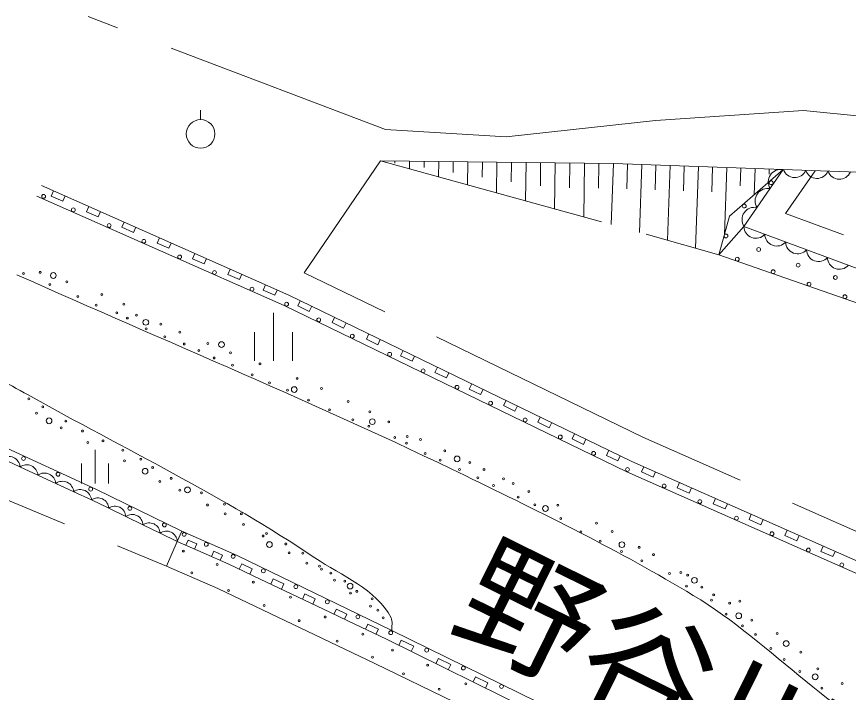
# Model space of a CAD drawing. Units: millimetres, scale not verified. Extents: x 40000 to 680000, y 20000 to 380000.
# Drawn here: x 419830 to 441573, y 319104 to 336775 of the extents above; entities that cross this region are included whole.
import ezdxf
from ezdxf.enums import TextEntityAlignment as Align

# ---------------------------------------------------------------- set-up
doc = ezdxf.new("R2010")
doc.units = ezdxf.units.MM
doc.header["$LTSCALE"] = 1000
doc.linetypes.add('DASHED', pattern=[7.5, 6, -1.5])
doc.layers.add('M-BGD', color=7, linetype='Continuous', lineweight=13)
doc.layers.add('M-BGD-EXST', color=7, linetype='Continuous', lineweight=13)
doc.layers.add('M-BMK-HTXT', color=7, linetype='Continuous')
doc.styles.add('ＭＳ ゴシック', font='')
doc.styles.get('ＭＳ ゴシック').set_extended_font_data('MS Gothic')

msp = doc.modelspace()

# ---------------------------------------------------------------- linework, layer by layer
at = {"layer": 'M-BGD', "linetype": 'DASHED'}
for p, q in [((429476, 333825), (421699, 336775)), ((436532, 334060), (440401, 334322)), ((440401, 334322), (444186, 333949)), ((436532, 334060), (432628, 333631)), ((429476, 333825), (432628, 333631)), ((429339, 333002), (427346, 330074)), ((429339, 333002), (436284, 331084)), ((439932, 331629), (440705, 332745)), ((448476, 328460), (439932, 331629)), ((438183, 330549), (436284, 331084)), ((436203, 325780), (427346, 330074)), ((408617, 328693), (423748, 322406)), ((445599, 321619), (436203, 325780))]:
    msp.add_line(p, q, dxfattribs=at)
at = {"layer": 'M-BGD'}
for p, q in [((435433, 332931), (429339, 333002)), ((429720, 332998), (429719, 332943)), ((430101, 332993), (430098, 332792)), ((430482, 332989), (430480, 332829)), ((430863, 332984), (430858, 332583)), ((431243, 332980), (431240, 332703)), ((431624, 332976), (431617, 332373)), ((432005, 332971), (432000, 332580)), ((432386, 332967), (432377, 332163)), ((432767, 332962), (432761, 332454)), ((433148, 332958), (433136, 331954)), ((433528, 332954), (433521, 332349)), ((433909, 332949), (433895, 331744)), ((434290, 332945), (434283, 332295)), ((434671, 332940), (434655, 331534)), ((435052, 332936), (435044, 332286)), ((435433, 332931), (435376, 331335)), ((435433, 332931), (439873, 332774)), ((435803, 332918), (435780, 332269)), ((436173, 332905), (436110, 331133)), ((436543, 332892), (436520, 332243)), ((436913, 332879), (436844, 330927)), ((437283, 332866), (437260, 332216)), ((437653, 332853), (437577, 330720)), ((438023, 332840), (438000, 332190)), ((438393, 332827), (438331, 331073)), ((439873, 332774), (438467, 331556)), ((438763, 332813), (438747, 332347)), ((439873, 332774), (438843, 331287)), ((439133, 332800), (439109, 332112)), ((439503, 332787), (439499, 332658)), ((439873, 332774), (445712, 332568)), ((420482, 332358), (426948, 329489)), ((420361, 332083), (426821, 329217)), ((420729, 332084), (420790, 332221)), ((421037, 331947), (420729, 332084)), ((421098, 332085), (421037, 331947)), ((421653, 331674), (421714, 331811)), ((421961, 331538), (421653, 331674)), ((422022, 331675), (421961, 331538)), ((422577, 331265), (422637, 331402)), ((438183, 330549), (438467, 331556)), ((422884, 331128), (422577, 331265)), ((422945, 331265), (422884, 331128)), ((438843, 331287), (438183, 330549)), ((438843, 331287), (448124, 327843)), ((423500, 330855), (423561, 330992)), ((423808, 330718), (423500, 330855)), ((423869, 330855), (423808, 330718)), ((424424, 330445), (424485, 330582)), ((438183, 330549), (447564, 327272)), ((424732, 330308), (424424, 330445)), ((424793, 330446), (424732, 330308)), ((425348, 330035), (425408, 330172)), ((425655, 329899), (425348, 330035)), ((425716, 330036), (425655, 329899)), ((426271, 329626), (426332, 329763)), ((426579, 329489), (426271, 329626)), ((426640, 329626), (426579, 329489)), ((426948, 329489), (435909, 325145)), ((435783, 324873), (426821, 329217)), ((427181, 329210), (427246, 329345)), ((427480, 329065), (427181, 329210)), ((427545, 329200), (427480, 329065)), ((428077, 328775), (428143, 328910)), ((428376, 328630), (428077, 328775)), ((428441, 328765), (428376, 328630)), ((428973, 328341), (429039, 328476)), ((429272, 328196), (428973, 328341)), ((429337, 328331), (429272, 328196)), ((429869, 327906), (429935, 328041)), ((430168, 327761), (429869, 327906)), ((430234, 327896), (430168, 327761)), ((430765, 327472), (430831, 327607)), ((431064, 327327), (430765, 327472)), ((431130, 327462), (431064, 327327)), ((431662, 327037), (431727, 327172)), ((431960, 326892), (431662, 327037)), ((432026, 327027), (431960, 326892)), ((432558, 326603), (432623, 326738)), ((432856, 326458), (432558, 326603)), ((432922, 326593), (432856, 326458)), ((421918, 324407), (417705, 326357)), ((433454, 326168), (433519, 326303)), ((433753, 326024), (433454, 326168)), ((433818, 326159), (433753, 326024)), ((434350, 325734), (434415, 325869)), ((434649, 325589), (434350, 325734)), ((434714, 325724), (434649, 325589)), ((435246, 325299), (435312, 325434)), ((435545, 325155), (435246, 325299)), ((435610, 325290), (435545, 325155)), ((419918, 325002), (419450, 325219)), ((435909, 325145), (445291, 320990)), ((420386, 324786), (419918, 325002)), ((435783, 324873), (445156, 320722)), ((436161, 324869), (436222, 325006)), ((436474, 324731), (436161, 324869)), ((436534, 324868), (436474, 324731)), ((420854, 324569), (420386, 324786)), ((421322, 324352), (420854, 324569)), ((424148, 323323), (421918, 324407)), ((437099, 324454), (437160, 324591)), ((437412, 324315), (437099, 324454)), ((437473, 324452), (437412, 324315)), ((421789, 324136), (421322, 324352)), ((422237, 323918), (421789, 324136)), ((438037, 324038), (438098, 324175)), ((438350, 323900), (438037, 324038)), ((438411, 324037), (438350, 323900)), ((422685, 323701), (422237, 323918)), ((438976, 323623), (439036, 323760)), ((423132, 323483), (422685, 323701)), ((439288, 323484), (438976, 323623)), ((439349, 323621), (439288, 323484)), ((423580, 323266), (423132, 323483)), ((424028, 323048), (424148, 323323)), ((425591, 322679), (424148, 323323)), ((439914, 323207), (439975, 323344)), ((424028, 323048), (423580, 323266)), ((440227, 323069), (439914, 323207)), ((440287, 323206), (440227, 323069)), ((423748, 322406), (424028, 323048)), ((424028, 323048), (424702, 322754)), ((424312, 323087), (424253, 322950)), ((424537, 322989), (424312, 323087)), ((424477, 322852), (424537, 322989)), ((440852, 322792), (440913, 322929)), ((424702, 322754), (425376, 322460)), ((424987, 322793), (424927, 322656)), ((425212, 322695), (424987, 322793)), ((425152, 322558), (425212, 322695)), ((425591, 322679), (429636, 320718)), ((441165, 322653), (440852, 322792)), ((441226, 322790), (441165, 322653)), ((425376, 322460), (426200, 322067)), ((425716, 322464), (425651, 322329)), ((425990, 322333), (425716, 322464)), ((423748, 322406), (425086, 321823)), ((425926, 322198), (425990, 322333)), ((426200, 322067), (427024, 321673)), ((426540, 322071), (426475, 321935)), ((426814, 321940), (426540, 322071)), ((425086, 321823), (429195, 319861)), ((426750, 321804), (426814, 321940)), ((427024, 321673), (427848, 321280)), ((427364, 321677), (427299, 321542)), ((427638, 321546), (427364, 321677)), ((427574, 321411), (427638, 321546)), ((427848, 321280), (428672, 320886)), ((428188, 321284), (428123, 321149)), ((428462, 321153), (428188, 321284)), ((428398, 321017), (428462, 321153)), ((428672, 320886), (429496, 320493)), ((429012, 320891), (428947, 320755)), ((429286, 320759), (429012, 320891)), ((429222, 320624), (429286, 320759)), ((429636, 320718), (442686, 314343)), ((429496, 320493), (433380, 318579)), ((429886, 320468), (429820, 320333)), ((430210, 320308), (429886, 320468)), ((430144, 320174), (430210, 320308)), ((431274, 318851), (429195, 319861)), ((430857, 319989), (430791, 319855)), ((431181, 319830), (430857, 319989)), ((431114, 319695), (431181, 319830)), ((431828, 319511), (431762, 319376)), ((432151, 319352), (431828, 319511)), ((432085, 319217), (432151, 319352))]:
    msp.add_line(p, q, dxfattribs=at)
for centre, radius in [((439555, 332432), 50), ((420535, 332074), 50), ((438851, 331822), 50), ((421312, 331723), 50), ((422250, 331311), 50), ((423157, 330900), 50), ((438373, 331039), 50), ((439228, 330685), 50), ((424091, 330490), 50), ((438669, 330433), 50), ((440261, 330277), 50), ((420006, 330056), 25), ((420443, 330088), 25), ((420789, 330005), 75), ((425004, 330085), 50), ((439607, 330105), 50), ((421142, 329838), 25), ((441234, 329953), 50), ((420697, 329766), 25), ((425983, 329647), 50), ((440545, 329777), 50), ((421432, 329453), 25), ((422056, 329505), 25), ((441483, 329450), 50), ((421912, 329231), 25), ((422635, 329257), 25), ((426888, 329254), 50), ((422446, 329028), 25), ((422960, 328967), 25), ((422724, 328893), 25), ((423208, 328781), 75), ((423600, 328733), 25), ((427728, 328844), 50), ((423218, 328608), 25), ((424098, 328525), 25), ((423707, 328404), 25), ((428604, 328419), 50), ((424213, 328214), 25), ((424829, 328226), 25), ((425185, 328198), 75), ((424595, 328040), 25), ((425421, 327983), 25), ((429582, 327944), 50), ((424990, 327848), 25), ((425474, 327658), 25), ((426192, 327697), 25), ((430456, 327511), 50), ((425986, 327409), 25), ((427160, 327316), 25), ((426439, 327201), 25), ((426909, 327005), 25), ((427088, 327023), 75), ((427797, 327051), 25), ((431344, 327083), 50), ((420152, 326781), 25), ((420511, 326569), 25), ((427461, 326749), 25), ((428497, 326712), 25), ((432221, 326666), 50), ((420350, 326404), 25), ((428013, 326492), 25), ((429063, 326437), 25), ((420678, 326205), 75), ((421118, 326200), 25), ((428619, 326231), 25), ((429129, 326183), 75), ((429556, 326175), 25), ((433125, 326227), 50), ((420994, 326022), 25), ((421552, 325939), 25), ((429036, 326062), 25), ((429713, 325767), 25), ((430038, 325797), 25), ((430387, 325717), 25), ((434042, 325782), 50), ((421694, 325639), 25), ((422088, 325679), 25), ((430018, 325619), 25), ((422607, 325439), 25), ((430508, 325348), 25), ((431020, 325421), 25), ((431343, 325209), 75), ((434913, 325353), 50), ((420009, 325220), 50), ((422653, 325161), 25), ((423077, 325199), 25), ((430902, 325178), 25), ((431680, 325112), 25), ((420912, 324808), 50), ((423189, 324886), 75), ((423386, 324986), 25), ((431405, 324934), 25), ((432048, 324933), 25), ((435801, 324931), 50), ((423571, 324622), 25), ((423871, 324701), 25), ((431885, 324712), 25), ((432559, 324685), 25), ((421765, 324418), 50), ((424096, 324392), 25), ((424296, 324399), 75), ((432298, 324512), 25), ((432811, 324563), 25), ((436756, 324502), 50), ((424659, 324319), 25), ((432940, 324212), 25), ((433219, 324353), 25), ((424818, 324004), 25), ((425265, 324025), 25), ((433375, 324012), 25), ((433652, 323913), 75), ((433977, 323996), 25), ((437690, 324092), 50), ((422788, 323916), 50), ((425280, 323774), 25), ((425704, 323774), 25), ((434053, 323649), 25), ((434991, 323526), 25), ((438650, 323658), 50), ((423692, 323483), 50), ((425758, 323498), 25), ((434583, 323303), 25), ((435396, 323308), 25), ((424208, 323235), 50), ((426271, 323193), 25), ((426363, 323255), 25), ((439575, 323252), 50), ((424787, 322975), 50), ((426439, 322969), 75), ((426868, 322984), 25), ((435086, 323059), 25), ((435653, 322967), 75), ((436105, 322897), 25), ((424188, 322800), 25), ((425491, 322660), 50), ((426951, 322757), 25), ((427313, 322744), 25), ((435643, 322789), 25), ((436478, 322705), 25), ((440528, 322825), 50), ((425074, 322446), 25), ((427416, 322481), 25), ((436177, 322541), 25), ((441404, 322440), 50), ((424409, 322228), 25), ((426279, 322284), 50), ((427749, 322407), 25), ((427802, 322325), 25), ((428047, 322225), 25), ((436894, 322215), 25), ((437193, 322236), 25), ((428137, 322038), 25), ((428406, 322014), 25), ((437372, 322171), 25), ((437548, 322034), 75), ((426018, 321988), 25), ((427129, 321868), 50), ((428548, 321883), 75), ((437344, 321885), 25), ((437742, 321859), 25), ((425372, 321770), 25), ((426991, 321591), 25), ((428560, 321702), 25), ((428725, 321746), 25), ((438052, 321653), 25), ((426300, 321377), 25), ((427952, 321472), 50), ((429081, 321361), 25), ((429122, 321548), 25), ((437996, 321514), 25), ((438470, 321439), 25), ((438737, 321487), 25), ((429273, 321256), 25), ((438375, 321152), 25), ((438706, 321108), 75), ((427216, 320979), 25), ((427898, 321075), 25), ((428751, 321081), 50), ((429411, 321052), 25), ((439051, 320991), 25), ((429610, 320664), 50), ((438802, 320845), 25), ((428883, 320625), 25), ((439149, 320621), 25), ((439715, 320646), 25), ((428207, 320442), 25), ((439546, 320251), 25), ((439947, 320380), 75), ((429659, 320211), 25), ((430549, 320206), 50), ((440332, 320158), 25), ((429131, 320022), 25), ((439893, 319961), 25), ((430575, 319814), 25), ((431509, 319740), 50), ((440307, 319649), 25), ((440775, 319721), 25), ((429945, 319589), 25), ((440705, 319510), 75), ((430876, 319184), 25), ((431573, 319329), 25), ((432506, 319259), 50), ((440883, 319214), 25), ((441408, 319336), 25)]:
    msp.add_circle(centre, radius, dxfattribs=at)
for centre, radius, start, end in [((439806, 332454), 327, 78.1898, 212.4023), ((440169, 332877), 313, 199.1871, 336.7738), ((440753, 332857), 313, 199.1858, 336.7738), ((441337, 332836), 313, 199.1871, 336.7738), ((439463, 331958), 327, 78.1911, 212.401), ((439120, 331462), 327, 78.1908, 212.4022), ((439155, 331290), 312, 180.6704, 318.62), ((439701, 331088), 312, 180.6707, 318.6196), ((440247, 330885), 312, 180.6717, 318.6187), ((440793, 330683), 312, 180.6719, 318.6194), ((441339, 330480), 312, 180.6708, 318.6194), ((419623, 324978), 296, 4.7592, 125.5516), ((420091, 324761), 296, 4.7599, 125.5497), ((420558, 324544), 296, 4.7592, 125.5516), ((421026, 324328), 296, 4.7599, 125.5497), ((421494, 324111), 296, 4.7597, 125.5511), ((421956, 323909), 281, 1.924, 126.2396), ((422403, 323691), 281, 1.924, 126.2396), ((422851, 323474), 282, 1.9245, 126.2391), ((423299, 323256), 281, 1.924, 126.2396), ((423746, 323039), 281, 1.9254, 126.2393)]:
    msp.add_arc(centre, radius, start, end, dxfattribs=at)
for points, knots in [([(454937, 315814), (454836, 315794), (454737, 315751), (454633, 315753), (452906, 315786), (451303, 316703), (449598, 316980), (447605, 317304), (445462, 316803), (443560, 317482), (441257, 318304), (439611, 320377), (437518, 321641), (435596, 322802), (433573, 323792), (431553, 324773), (427703, 326645), (423740, 328276), (419834, 330027)], [0, 0, 0, 0, 1, 1, 1, 2, 2, 2, 3, 3, 3, 4, 4, 4, 5, 5, 5, 6, 6, 6, 6]), ([(418487, 327779), (419034, 327480), (419584, 327186), (420128, 326882), (422639, 325483), (425241, 324227), (427627, 322624), (428328, 322152), (429229, 321806), (429618, 321056), (429670, 320956), (429630, 320831), (429636, 320718)], [0, 0, 0, 0, 1, 1, 1, 2, 2, 2, 3, 3, 3, 4, 4, 4, 4])]:
    msp.add_open_spline(points, degree=3, knots=knots, dxfattribs=at)
at = {"layer": 'M-BGD-EXST'}
for p, q in [((424639, 334083), (424639, 334333)), ((426544, 329025), (426544, 327775)), ((426044, 328525), (426044, 327775)), ((427044, 328525), (427044, 327775)), ((421879, 325443), (421879, 324568)), ((421529, 325093), (421529, 324568)), ((422229, 325093), (422229, 324568))]:
    msp.add_line(p, q, dxfattribs=at)
msp.add_circle((424639, 333708), 375, dxfattribs=at)

# ---------------------------------------------------------------- texts
at = {"layer": 'M-BMK-HTXT', "style": 'ＭＳ ゴシック'}
msp.add_text('野谷川', height=2566, rotation=333.735, dxfattribs=at).set_placement((435464, 317817), align=Align.BOTTOM_CENTER)

doc.saveas('drawing.dxf')
